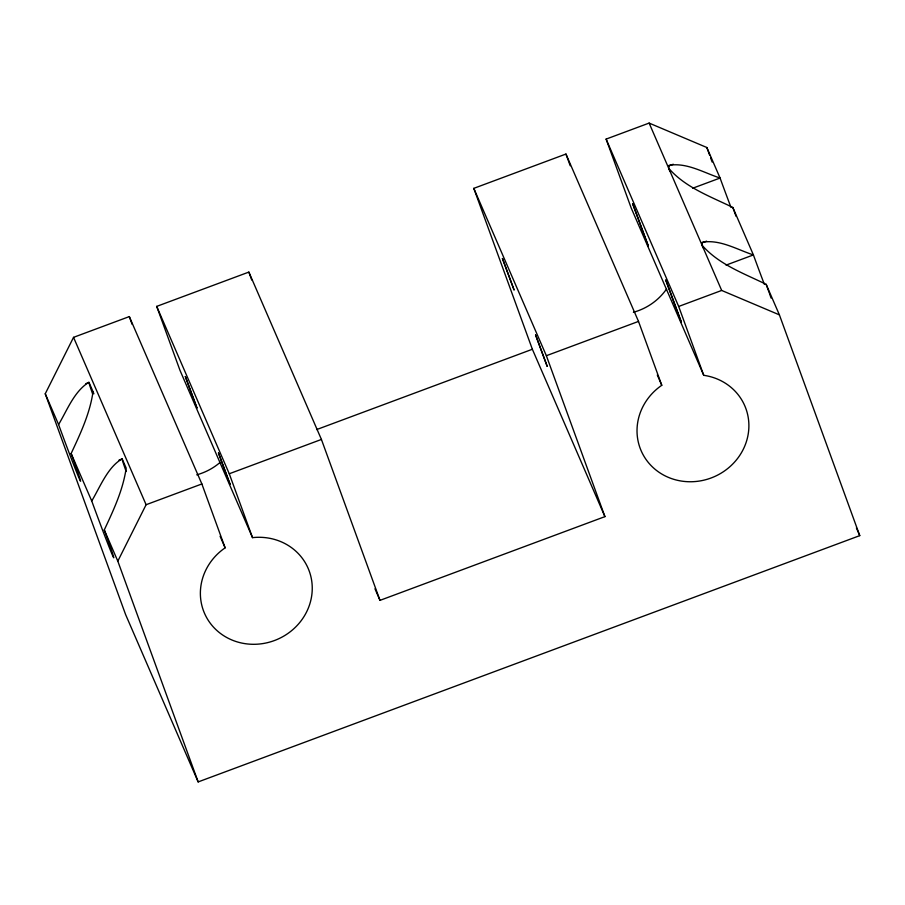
<?xml version="1.0" encoding="UTF-8"?>
<svg xmlns="http://www.w3.org/2000/svg" width="905" height="905" viewBox="0 0 905 905"><rect width="100%" height="100%" fill="white"/><g stroke="black" fill="none" stroke-linecap="round" stroke-linejoin="round"><path stroke-width="1.36" d="M669.802 170.909L668.727 168.319L669.044 165.344C686.646 162.255 703.751 172.719 720.075 178.036A45.895 0.905 69.6 0 0 731.025 207.46M703.151 247.812L702.065 245.221L702.382 242.246C719.984 239.158 737.089 249.622 753.413 254.927A45.895 0.905 69.6 0 0 764.363 284.362M126.157 471.494A45.193 0.882 69.6 0 1 122.017 458.982C107.865 466.878 100.195 486.811 91.733 500.985A45.193 0.882 69.6 0 0 112.492 555.263A45.193 0.882 69.6 0 0 104.279 529.934C113.544 510.182 123.069 489.899 126.168 468.111L122.062 458.631M58.587 424.547C67.332 409.886 74.04 391.639 88.916 382.182L93.034 391.661C89.934 413.461 80.398 433.733 71.133 453.496A45.193 0.882 69.6 0 1 79.346 478.813A45.193 0.882 69.6 0 1 58.587 424.547L45.25 393.777L73.543 337.35L129.313 316.592L201.872 483.96L225.119 547.842A56.483 52.931 -23.4 0 0 223.343 635.468A56.483 52.931 -23.4 0 0 310.053 603.194A56.483 52.931 -23.4 0 0 252.518 537.638L179.959 370.281L156.701 306.388L248.864 272.088L321.422 439.445L379.987 600.366L604.925 516.631L546.36 355.71L473.801 188.353L565.953 154.042L638.511 321.411L661.77 385.292A56.483 52.931 -23.4 0 0 656.17 470.181A56.483 52.931 -23.4 0 0 743.186 449.491A56.483 52.931 -23.4 0 0 703.739 375.315L631.181 207.946L606.112 139.099L649.123 123.08L706.839 147.504L720.075 178.036L692.71 188.217M702.065 245.221C718.649 264.384 743.887 273.457 766.162 284.328L779.397 314.861L859.75 535.636L198.161 781.92L117.808 561.145L146.101 504.719L201.872 483.96M668.671 165.954L673.275 164.235M85.851 383.663L88.871 382.532A45.193 0.882 69.6 0 0 92.615 393.924M702.009 242.857L706.613 241.137M118.985 460.102L122.017 458.982M726.048 265.12L753.413 254.927L732.824 207.437C710.549 196.555 685.311 187.493 668.727 168.319M316.693 429.558L532.366 349.262L604.925 516.631M156.701 306.388L229.27 473.756L321.422 439.445M546.36 355.71L638.511 321.411M606.112 139.099L678.682 306.456L721.681 290.448L779.397 314.861M856.402 527.909L859.75 535.636M649.123 123.08L721.681 290.448M657.302 374.998L661.77 385.292M374.964 588.782L379.987 600.366M220.096 536.258L225.119 547.842M73.543 337.35L146.101 504.719M71.133 453.496L91.733 500.985M104.279 529.934L117.808 561.145M198.161 781.92L125.603 614.552L45.25 393.777M93.034 391.661L93.882 393.799M706.839 147.504L709.724 155.434M710.685 158.07L712.133 162.04M678.682 306.456L703.739 375.315M565.953 154.042L570.229 165.773M473.801 188.353L532.366 349.262M248.864 272.088L251.737 279.996M229.27 473.756L252.518 537.638M129.313 316.592L132.153 324.409M220.232 462.297A56.483 52.931 -23.4 0 1 196.758 474.831M666.612 288.91A56.483 52.931 -23.4 0 1 633.398 312.282M732.824 207.437A45.895 0.905 69.6 0 1 736.003 216.238M766.162 284.328A45.895 0.905 69.6 0 1 769.341 293.13M769.748 294.295A45.895 0.905 69.6 0 1 771.094 298.084M632.629 203.659L648.251 245.843L632.629 203.659M665.775 280.098L681.397 322.293L665.775 280.098M502.433 258.502L514.04 289.872L502.433 258.502M535.579 334.94L547.186 366.321L535.579 334.94M185.333 376.548L196.951 407.917L185.333 376.548M218.478 452.986L230.096 484.356L218.478 452.986"/></g></svg>
